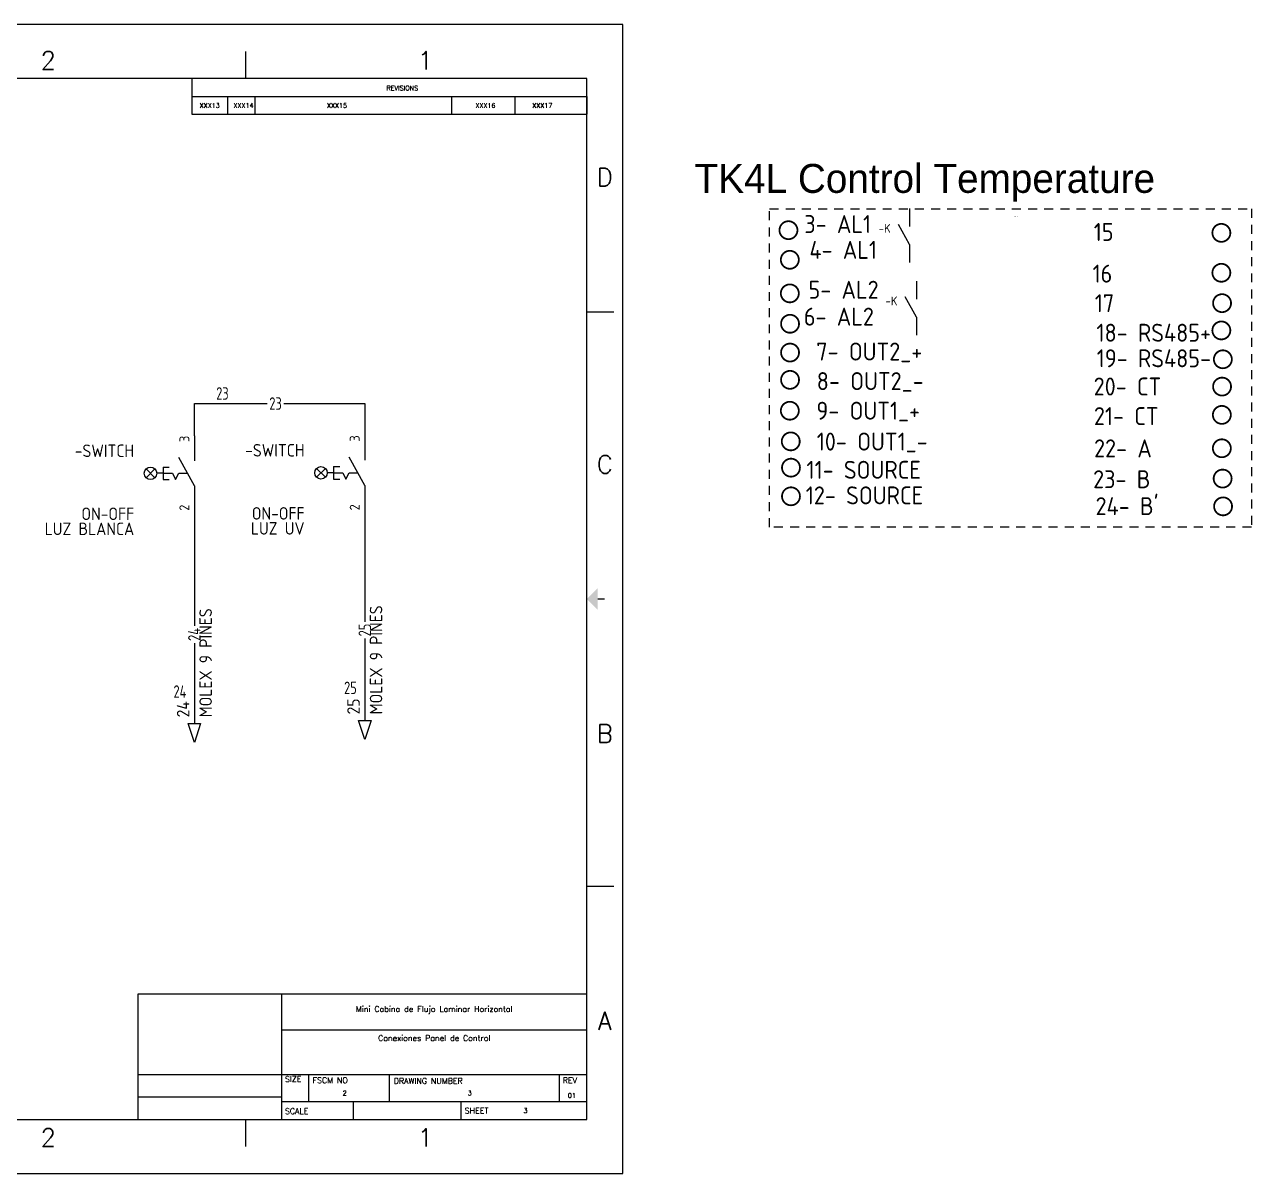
# Model space of a CAD drawing. Header units: inches. Extents: x 0 to 29.8, y 0 to 16.
# Drawn here: x 12.67 to 29.75, y 0 to 16 of the extents above; entities that cross this region are included whole.
import ezdxf
from ezdxf.enums import TextEntityAlignment as Align

# ---------------------------------------------------------------- set-up
doc = ezdxf.new("R2010")
doc.units = ezdxf.units.IN
doc.header["$MEASUREMENT"] = 0
doc.linetypes.add('HIDDEN2', pattern=[0.1875, 0.125, -0.0625])
for name, color, linetype in [('BLK_12_THHN', 7, 'Continuous'), ('DESC', 1, 'Continuous'), ('LOCBOX', 92, 'HIDDEN2'), ('MISC', 2, 'Continuous'), ('SYMS', 7, 'Continuous'), ('TAGS', 250, 'Continuous'), ('TB_LABELS', 1, 'Continuous'), ('Title Block', 7, 'Continuous'), ('Viewport', 7, 'Continuous'), ('WIRECOPY', 84, 'Continuous'), ('WIREFIXED', 170, 'Continuous'), ('WIREREF', 61, 'Continuous')]:
    doc.layers.add(name, color=color, linetype=linetype)
doc.layers.add('TERMS', color=7, linetype='Continuous', true_color=0x000000)
doc.styles.add('Anotativo', font='arial.ttf')
doc.styles.add('Roman', font='romans')
doc.styles.add('WD', font='romans.shx')
doc.styles.add('WD_IEC', font='isocp2.shx', dxfattribs={"width": 0.9, "height": 4})

# ---------------------------------------------------------------- blocks, each defined once
blk = doc.blocks.new('ANSI_border_C')
for p, q in [((20.5, 0.75), (20.5, 2.5)), ((14.25, 0.75), (20.5, 0.75))]:
    blk.add_line(p, q)
at = {"layer": 'Title Block'}
for p, q in [((0, 16), (0, 0)), ((21, 16), (0, 16)), ((21, 0), (21, 16)), ((5.25, 15.25), (5.25, 15.625)), ((15.75, 15.25), (15.75, 15.625)), ((0.5, 15.25), (0.5, 0.75)), ((20.5, 15.25), (0.5, 15.25)), ((15, 15.25), (15, 15)), ((20.5, 0.75), (20.5, 15.25)), ((15, 15), (20.5, 15)), ((0.125, 12), (0.5, 12)), ((20.5, 12), (20.875, 12)), ((0.125, 4), (0.5, 4)), ((20.5, 4), (20.875, 4)), ((0.5, 0.75), (20.5, 0.75)), ((5.25, 0.375), (5.25, 0.75)), ((15.75, 0.375), (15.75, 0.75)), ((0, 0), (21, 0))]:
    blk.add_line(p, q, dxfattribs=at)
at = {"layer": 'Title Block', "const_width": 0.02}
for points in [[(10.5, 15.5), (10.5, 15.4)], [(0.25, 8), (0.35, 8)], [(20.75, 8), (20.65, 8)], [(10.5, 0.5), (10.5, 0.6)]]:
    blk.add_lwpolyline(points, dxfattribs=at)
at = {"layer": 'Title Block'}
for points in [[(10.35, 15.4), (10.65, 15.4), (10.5, 15.25)], [(0.35, 7.85), (0.35, 8.15), (0.5, 8)], [(20.65, 7.85), (20.65, 8.15), (20.5, 8)], [(10.35, 0.6), (10.65, 0.6), (10.5, 0.75)]]:
    blk.add_solid(points, dxfattribs=at)
at = {"layer": 'Title Block', "style": 'Roman'}
for s, p in [('4', (2.75, 15.5)), ('3', (8, 15.5)), ('2', (13, 15.5)), ('1', (18.25, 15.5)), ('D', (0.25, 13.875)), ('D', (20.75, 13.875)), ('C', (0.25, 9.875)), ('C', (20.75, 9.875)), ('B', (0.25, 6.125)), ('B', (20.75, 6.125)), ('A', (0.25, 2.125)), ('A', (20.75, 2.125)), ('4', (2.75, 0.5)), ('3', (8, 0.5)), ('2', (13, 0.5)), ('1', (18.25, 0.5))]:
    blk.add_text(s, height=0.25, dxfattribs=at).set_placement(p, align=Align.MIDDLE_CENTER)
blk.add_text('REVISIONS', height=0.065, dxfattribs=at).set_placement((17.71, 15.083))
blk = doc.blocks.new('ANSI_REVblock_C')
blk.add_line((0, 0), (0, -0.25))
at = {"layer": 'Title Block'}
for p, q in [((-5.5, 0), (0, 0)), ((-5.5, 0), (-5.5, -0.25)), ((-5, -0.25), (-5, 0)), ((-4.62, -0.25), (-4.62, 0)), ((-1.88, -0.25), (-1.88, 0)), ((-1, -0.25), (-1, 0)), ((-5.5, -0.25), (0, -0.25))]:
    blk.add_line(p, q, dxfattribs=at)
at = {"style": 'WD'}
for tag, p in [('ZONE', (-5.391, -0.16)), ('REV', (-4.92, -0.16)), ('DESCRIPTION', (-3.618, -0.16)), ('DATE', (-1.552, -0.16)), ('APPROVED', (-0.759, -0.16))]:
    blk.add_attdef(tag, p, '', height=0.065, dxfattribs=at)
at = {"style": 'WD', "flags": 1}
blk.add_attdef('WD_TB', (-4.505, -0.154), '', height=0.03, dxfattribs=at)
blk = doc.blocks.new('ANSI_tblock_desc_C')
for p, q in [((0, 0), (0, 1.75)), ((-6.25, 0), (0, 0))]:
    blk.add_line(p, q)
at = {"layer": 'Title Block'}
for p, q in [((-6.25, 1.75), (0, 1.75)), ((-6.25, 0), (-6.25, 1.75)), ((-4.25, 0), (-4.25, 1.75)), ((-4.25, 1.25), (0, 1.25)), ((-6.25, 0.63), (0, 0.63)), ((-3.87, 0.25), (-3.87, 0.63)), ((-2.75, 0.25), (-2.75, 0.63)), ((-0.38, 0.25), (-0.38, 0.63)), ((-6.25, 0.315), (-4.25, 0.315)), ((-4.25, 0.25), (0, 0.25)), ((-3.25, 0), (-3.25, 0.25)), ((-1.75, 0), (-1.75, 0.25))]:
    blk.add_line(p, q, dxfattribs=at)
at = {"color": 0, "style": 'Roman', "flags": 8}
for tag, p in [('FNAME', (-20.636, 6.819)), ('REVDATE', (-20.636, 4.106)), ('USER', (-20.636, 1.477))]:
    blk.add_attdef(tag, p, '', height=0.15, rotation=90, dxfattribs=at)
at = {"style": 'WD'}
for tag, p in [('PROJDESC', (-2.125, 1.5)), ('TITLE1', (-2.125, 1.095)), ('TITLE2', (-2.125, 0.785))]:
    blk.add_attdef(tag, text='', height=0.08, dxfattribs=at).set_placement(p, align=Align.CENTER)
for tag, p in [('SIZE', (-4.162, 0.32)), ('FSCM_NO', (-3.4, 0.337)), ('DWG_NO', (-1.659, 0.337)), ('REV', (-0.265, 0.303)), ('SCALE', (-3.634, 0.069)), ('SHEET', (-0.883, 0.092))]:
    blk.add_attdef(tag, p, '', height=0.065, dxfattribs=at)
at = {"style": 'WD', "flags": 1}
blk.add_attdef('WD_TB', (-5.57, 0.177), '', height=0.086, dxfattribs=at)
at = {"layer": 'TB_LABELS', "style": 'WD'}
for s, p in [('SIZE', (-4.204, 0.604)), ('FSCM NO', (-3.819, 0.588)), ('DRAWING NUMBER', (-2.689, 0.579)), ('REV', (-0.336, 0.588)), ('SCALE', (-4.204, 0.158)), ('SHEET', (-1.701, 0.164))]:
    blk.add_text(s, height=0.08, dxfattribs=at).set_placement(p, align=Align.TOP_LEFT)
blk = doc.blocks.new('VPB11S76')
for p, q in [((0, 7.5), (0, 2.5)), ((0, -2.5), (-3.13, 3.13)), ((-9.63, -0.88), (-7.87, 0.88)), ((-7.87, -0.88), (-9.63, 0.88)), ((-6.25, 0), (-7.5, 0)), ((-6.25, 1.25), (-6.25, -1.25)), ((-6.25, 1.25), (-5, 1.25)), ((-6.25, 0), (-4.38, 0)), ((-4.38, 0), (-3.75, -1.25)), ((-3.75, -1.25), (-3.13, 0)), ((-3.13, 0), (-1.39, 0)), ((-6.25, -1.25), (-5, -1.25)), ((0, -2.5), (0, -7.5))]:
    blk.add_line(p, q)
blk.add_circle((-8.75, 0), 1.25)
at = {"style": 'WD_IEC'}
for tag, p in [('INST', (-12.03, 9.25)), ('LOC', (-12.03, 6.25)), ('TAG1', (-12.03, 3.25)), ('DESC1', (-12.03, -9.35)), ('DESC2', (-12.03, -12.35)), ('DESC3', (-12.03, -15.35))]:
    blk.add_attdef(tag, text='', height=2.5, dxfattribs=at).set_placement(p, align=Align.RIGHT)
at = {"style": 'WD_IEC', "flags": 1}
for tag, p, height in [('X2TERM01', (0, 7.5), 0.32), ('CONTACT', (0.5, 4.5), 1), ('COMMON', (1.75, 3.25), 1), ('X1LINK', (0, 0), 0.32), ('ASSYCODE', (1, -4), 1), ('FAMILY', (1, -5.5), 1), ('X8TERM02', (0, -7.5), 0.32), ('CATDESC', (1, -7), 1)]:
    blk.add_attdef(tag, p, '', height=height, dxfattribs=at)
at = {"style": 'WD_IEC'}
blk.add_attdef('TERM01', text='', height=2, rotation=90, dxfattribs=at).set_placement((-1, 7.5), align=Align.RIGHT)
at = {"style": 'WD_IEC', "flags": 9}
for tag, p in [('MFG', (-12.53, -0.25)), ('CAT', (-12.53, -2.75))]:
    blk.add_attdef(tag, text='', height=1.5, dxfattribs=at).set_placement(p, align=Align.RIGHT)
at = {"style": 'WD_IEC'}
blk.add_attdef('TERM02', (-1, -7.5), '', height=2, rotation=90, dxfattribs=at)
at = {"lineweight": 15, "style": 'WD_IEC'}
blk.add_attdef('XREF', text='', height=2.5, dxfattribs=at).set_placement((-12.03, -6.35), align=Align.RIGHT)
blk = doc.blocks.new('HT0_WGENERIC')
at = {"style": 'WD_IEC'}
for tag, p in [('X4_TINY_DOT_DONT_REMOVE', (-5, 0)), ('X1_TINY_DOT_DONT_REMOVE', (5, 0))]:
    blk.add_attdef(tag, p, '', height=0.002, dxfattribs=at)
at = {"style": 'WD_IEC', "flags": 1}
for tag, p in [('X4TERM01', (-5, 0)), ('X1TERM01', (5, 0))]:
    blk.add_attdef(tag, p, '', height=0.2, dxfattribs=at)
at = {"style": 'WD_IEC', "width": 0.8}
blk.add_attdef('WIRENO', text='', height=2.5, dxfattribs=at).set_placement((0, 0), align=Align.MIDDLE_CENTER)
blk = doc.blocks.new('WD_WNH')
at = {"linetype": 'Continuous', "style": 'WD_IEC', "width": 0.8}
blk.add_attdef('WIRENO', text='', height=2.5, dxfattribs=at).set_placement((0, 0.75), align=Align.CENTER)
at = {"style": 'WD_IEC', "flags": 1}
for tag, p in [('W08USER', (0, 0.375)), ('W04USER', (0, 0.875)), ('W05USER', (0, 0.75)), ('W09USER', (0, 0.25)), ('W03USER', (0, 1)), ('W06USER', (0, 0.625)), ('W07USER', (0, 0.5)), ('W02USER', (0, 1.125)), ('W01USER', (0, 1.25)), ('W10USER', (0, 0.125))]:
    blk.add_attdef(tag, text='', height=0.08, dxfattribs=at).set_placement(p, align=Align.CENTER)
blk = doc.blocks.new('VT0_WGENERIC')
at = {"style": 'WD_IEC'}
for tag, p in [('X1_TINY_DOT_DONT_REMOVE', (0, 5)), ('X4_TINY_DOT_DONT_REMOVE', (0, -5))]:
    blk.add_attdef(tag, p, '', height=0.002, rotation=90, dxfattribs=at)
at = {"style": 'WD_IEC', "flags": 1}
for tag, p in [('X2TERM01', (0, 5)), ('X8TERM01', (0, -5))]:
    blk.add_attdef(tag, p, '', height=0.2, dxfattribs=at)
at = {"style": 'WD_IEC', "width": 0.8}
blk.add_attdef('WIRENO', text='', height=2.5, rotation=90, dxfattribs=at).set_placement((0, 0), align=Align.MIDDLE_CENTER)
blk = doc.blocks.new('WD_WNV')
at = {"linetype": 'Continuous', "style": 'WD_IEC', "width": 0.8}
blk.add_attdef('WIRENO', text='', height=2.5, dxfattribs=at).set_placement((-1.6, 0), align=Align.MIDDLE_RIGHT)
at = {"style": 'WD_IEC', "flags": 1}
for tag, p in [('W08USER', (-1, 0.375)), ('W04USER', (-1, 0.875)), ('W05USER', (-1, 0.75)), ('W09USER', (-1, 0.25)), ('W03USER', (-1, 1)), ('W06USER', (-1, 0.625)), ('W07USER', (-1, 0.5)), ('W02USER', (-1, 1.125)), ('W01USER', (-1, 1.25)), ('W10USER', (-1, 0.125))]:
    blk.add_attdef(tag, text='', height=0.08, dxfattribs=at).set_placement(p, align=Align.CENTER)
blk = doc.blocks.new('HA1S4')
blk.add_lwpolyline([(0, -3.75), (-1.25, 0), (1.25, 0)], close=True)
at = {"style": 'WD_IEC', "flags": 8}
blk.add_attdef('WIRENO', (-1, 1.25), '', height=2.5, rotation=90, dxfattribs=at)
at = {"style": 'WD_IEC'}
blk.add_attdef('DESC1', text='', height=2.5, rotation=90, dxfattribs=at).set_placement((1, 1.25), align=Align.TOP_LEFT)
at = {"style": 'WD_IEC', "flags": 1}
blk.add_attdef('X2TERM01', (0, 0), '', height=0.32, dxfattribs=at)
blk.add_attdef('SIGCODE', text='', height=1, dxfattribs=at).set_placement((-2.5, -3.2), align=Align.RIGHT)
at = {"style": 'WD_IEC'}
blk.add_attdef('XREF', text='', height=2.5, rotation=90, dxfattribs=at).set_placement((0, -5), align=Align.MIDDLE_RIGHT)
blk = doc.blocks.new('VT0002_1-')
at = {"const_width": 0.25}
blk.add_lwpolyline([(0, 1.25, 1), (0, -1.25, 1)], format="xyb", close=True, dxfattribs=at)
at = {"style": 'WD_IEC'}
for tag, p in [('INST', (-2.38, 6.15)), ('LOC', (-2.38, 3.31)), ('DESC1', (-2.44, -6.98)), ('DESC2', (-2.44, -9.88)), ('DESC3', (-2.44, -12.79)), ('RATING1', (-2.61, -15.58))]:
    blk.add_attdef(tag, text='', height=2.5, dxfattribs=at).set_placement(p, align=Align.RIGHT)
blk.add_attdef('CNT', (1.2, 2.12), '', height=2.5, dxfattribs=at)
at = {"style": 'WD_IEC', "flags": 8}
for tag, height, p in [('TAGSTRIP', 2.5, (-2.25, 0.5)), ('TERM01', 2, (-2.25, -3.25))]:
    blk.add_attdef(tag, text='', height=height, dxfattribs=at).set_placement(p, align=Align.RIGHT)
at = {"style": 'WD_IEC', "flags": 1}
for tag, p, height in [('X2PIN01', (0, 2.25), 0.25), ('X2TERMDESC01', (0, 1.75), 0.4), ('X4PIN01', (-1.25, 1), 0.25), ('X4TERM01', (-1.25, 0), 0.25), ('X4TERMDESC01', (-1.25, 0.5), 0.4), ('STRIPSEQ', (0, 0), 0.025), ('X2TERM01', (0, 1.25), 0.25), ('X8PIN01', (0, -0.25), 0.25), ('X1PIN01', (1.25, 1), 0.25), ('X1TERM01', (1.25, 0), 0.25), ('X1TERMDESC01', (1.25, 0.5), 0.4), ('LINKTERM', (0, -0.04), 0.025), ('X8TERM01', (0, -1.25), 0.25), ('X8TERMDESC01', (0, -0.75), 0.4), ('ASSYCODE', (2.12, -4.36), 1), ('WDTYPE', (2.14, -2.87), 1), ('CATDESC', (2.12, -5.86), 1), ('MFG', (2.12, -7.86), 1.5), ('CAT', (2.12, -10.36), 1.5)]:
    blk.add_attdef(tag, p, '', height=height, dxfattribs=at)
blk = doc.blocks.new('VCR21')
for p, q in [((0, 7.5), (0, 2.5)), ((0, -2.5), (-3.12, 3.12)), ((0, -2.5), (0, -7.5))]:
    blk.add_line(p, q)
at = {"style": 'WD_IEC'}
for tag, p in [('INST', (-5.25, 6.75)), ('LOC', (-5.25, 3.75)), ('TAG2', (-5.25, 0.75)), ('XREF', (-5.25, -3.75)), ('DESC1', (-5.25, -6.75)), ('DESC3', (-5.25, -12.75)), ('DESC2', (-5.25, -9.75))]:
    blk.add_attdef(tag, text='', height=2.5, dxfattribs=at).set_placement(p, align=Align.RIGHT)
blk.add_attdef('TERM01', text='', height=2, rotation=90, dxfattribs=at).set_placement((-1, 7.5), align=Align.RIGHT)
at = {"style": 'WD_IEC', "flags": 1}
for tag, p, height in [('X2TERM01', (0, 7.5), 0.32), ('X4LINK', (-2.75, 0), 0.32), ('X1LINK', (-0.5, 0), 0.32), ('CONTACT', (4, -3.5), 1), ('FAMILY', (4, -5), 1), ('COMMON', (5.25, -4.75), 1), ('X8TERM02', (0, -7.5), 0.32)]:
    blk.add_attdef(tag, p, '', height=height, dxfattribs=at)
at = {"style": 'WD_IEC'}
blk.add_attdef('TERM02', (-1, -7.5), '', height=2, rotation=90, dxfattribs=at)

msp = doc.modelspace()

# ---------------------------------------------------------------- linework, layer by layer
at = {"layer": 'BLK_12_THHN'}
for p, q in [((15.034, 10.274), (15.034, 10.722)), ((15.034, 10.722), (16.049, 10.722)), ((16.281, 10.722), (17.407, 10.722)), ((17.407, 10.722), (17.407, 10.28)), ((15.034, 9.228), (15.034, 7.627)), ((17.407, 9.234), (17.407, 7.684)), ((15.034, 7.386), (15.034, 6.265)), ((17.407, 7.452), (17.407, 6.306))]:
    msp.add_line(p, q, dxfattribs=at)
at = {"layer": 'LOCBOX'}
msp.add_lwpolyline([(23.044, 13.435), (29.754, 13.435), (29.754, 9), (23.044, 9)], close=True, dxfattribs=at)

# ---------------------------------------------------------------- block references
msp.add_blockref('ANSI_REVblock_C', (20.5, 15)).add_auto_attribs({'ZONE': 'XXX13', 'REV': 'XXX14', 'DESCRIPTION': 'XXX15', 'DATE': 'XXX16', 'APPROVED': 'XXX17'})
ref = msp.add_blockref('ANSI_tblock_desc_C', (20.5, 0.75))
ref.add_attrib('PROJDESC', 'Mini Cabina de Flujo Laminar Horizontal', dxfattribs={"height": 0.08, "style": 'WD'}).set_placement((18.375, 2.25), align=Align.CENTER)
ref.add_attrib('TITLE1', 'Conexiones Panel de Control', dxfattribs={"height": 0.08, "style": 'WD'}).set_placement((18.375, 1.845), align=Align.CENTER)
ref.add_attrib('FSCM_NO', '2', (17.1, 1.087), dxfattribs={"height": 0.065, "style": 'WD'})
ref.add_attrib('DWG_NO', '3', (18.841, 1.087), dxfattribs={"height": 0.065, "style": 'WD'})
ref.add_attrib('REV', '01', (20.235, 1.053), dxfattribs={"height": 0.065, "style": 'WD'})
ref.add_attrib('SHEET', '3', (19.617, 0.843), dxfattribs={"height": 0.065, "style": 'WD'})
at = {"layer": 'SYMS'}
ref = msp.add_blockref('VT0002_1-', (23.307, 13.136), dxfattribs=dict(at, xscale=0.1, yscale=0.1, zscale=0.1))
ref.add_attrib('TAGSTRIP', '3- AL1', dxfattribs={"layer": 'TAGS', "height": 0.25, "style": 'WD_IEC', "flags": 8}).set_placement((24.458, 13.096), align=Align.RIGHT)
ref = msp.add_blockref('VCR21', (24.994, 13.061), dxfattribs=dict(at, xscale=0.05, yscale=0.05, zscale=0.05))
ref.add_attrib('TAG2', '-K', dxfattribs={"layer": 'TAGS', "height": 0.125, "style": 'WD_IEC'}).set_placement((24.731, 13.099), align=Align.RIGHT)
ref = msp.add_blockref('VT0002_1-', (29.335, 13.099), dxfattribs=dict(at, xscale=0.1, yscale=0.1, zscale=0.1))
ref.add_attrib('TAGSTRIP', '15', dxfattribs={"layer": 'TAGS', "height": 0.25, "style": 'WD_IEC', "flags": 8}).set_placement((27.834, 12.986), align=Align.RIGHT)
ref = msp.add_blockref('VT0002_1-', (23.326, 12.724), dxfattribs=dict(at, xscale=0.1, yscale=0.1, zscale=0.1))
ref.add_attrib('TAGSTRIP', '4- AL1', dxfattribs={"layer": 'TAGS', "height": 0.25, "style": 'WD_IEC', "flags": 8}).set_placement((24.54, 12.737), align=Align.RIGHT)
ref = msp.add_blockref('VT0002_1-', (29.335, 12.543), dxfattribs=dict(at, xscale=0.1, yscale=0.1, zscale=0.1))
ref.add_attrib('TAGSTRIP', '16', dxfattribs={"layer": 'TAGS', "height": 0.25, "style": 'WD_IEC', "flags": 8}).set_placement((27.817, 12.406), align=Align.RIGHT)
ref = msp.add_blockref('VT0002_1-', (23.326, 12.256), dxfattribs=dict(at, xscale=0.1, yscale=0.1, zscale=0.1))
ref.add_attrib('TAGSTRIP', '5- AL2', dxfattribs={"layer": 'TAGS', "height": 0.25, "style": 'WD_IEC', "flags": 8}).set_placement((24.563, 12.182), align=Align.RIGHT)
ref = msp.add_blockref('VCR21', (25.088, 12.051), dxfattribs=dict(at, xscale=0.05, yscale=0.05, zscale=0.05))
ref.add_attrib('TAG2', '-K', dxfattribs={"layer": 'TAGS', "height": 0.125, "style": 'WD_IEC'}).set_placement((24.825, 12.088), align=Align.RIGHT)
ref = msp.add_blockref('VT0002_1-', (29.345, 12.12), dxfattribs=dict(at, xscale=0.1, yscale=0.1, zscale=0.1))
ref.add_attrib('TAGSTRIP', '17', dxfattribs={"layer": 'TAGS', "height": 0.25, "style": 'WD_IEC', "flags": 8}).set_placement((27.842, 11.994), align=Align.RIGHT)
ref = msp.add_blockref('VT0002_1-', (23.329, 11.833), dxfattribs=dict(at, xscale=0.1, yscale=0.1, zscale=0.1))
ref.add_attrib('TAGSTRIP', '6- AL2', dxfattribs={"layer": 'TAGS', "height": 0.25, "style": 'WD_IEC', "flags": 8}).set_placement((24.497, 11.807), align=Align.RIGHT)
ref = msp.add_blockref('VT0002_1-', (29.335, 11.74), dxfattribs=dict(at, xscale=0.1, yscale=0.1, zscale=0.1))
ref.add_attrib('TAGSTRIP', '18- RS485+', dxfattribs={"layer": 'TAGS', "height": 0.25, "style": 'WD_IEC', "flags": 8}).set_placement((29.191, 11.583), align=Align.RIGHT)
ref = msp.add_blockref('VT0002_1-', (23.329, 11.432), dxfattribs=dict(at, xscale=0.1, yscale=0.1, zscale=0.1))
ref.add_attrib('TAGSTRIP', '7- OUT2_+', dxfattribs={"layer": 'TAGS', "height": 0.25, "style": 'WD_IEC', "flags": 8}).set_placement((25.17, 11.321), align=Align.RIGHT)
ref = msp.add_blockref('VT0002_1-', (29.356, 11.338), dxfattribs=dict(at, xscale=0.1, yscale=0.1, zscale=0.1))
ref.add_attrib('TAGSTRIP', '19- RS485-', dxfattribs={"layer": 'TAGS', "height": 0.25, "style": 'WD_IEC', "flags": 8}).set_placement((29.191, 11.227), align=Align.RIGHT)
ref = msp.add_blockref('VT0002_1-', (23.329, 11.052), dxfattribs=dict(at, xscale=0.1, yscale=0.1, zscale=0.1))
ref.add_attrib('TAGSTRIP', '8- OUT2_-', dxfattribs={"layer": 'TAGS', "height": 0.25, "style": 'WD_IEC', "flags": 8}).set_placement((25.189, 10.909), align=Align.RIGHT)
ref = msp.add_blockref('VT0002_1-', (29.345, 10.958), dxfattribs=dict(at, xscale=0.1, yscale=0.1, zscale=0.1))
ref.add_attrib('TAGSTRIP', '20- CT', dxfattribs={"layer": 'TAGS', "height": 0.25, "style": 'WD_IEC', "flags": 8}).set_placement((28.498, 10.834), align=Align.RIGHT)
ref = msp.add_blockref('HT0_WGENERIC', (16.165, 10.722), dxfattribs=dict(at, xscale=0.06970183156200896, yscale=0.06970183156200896, zscale=0.06970183156200896))
ref.add_attrib('X4_TINY_DOT_DONT_REMOVE', '.', (16.049, 10.722), dxfattribs={"layer": 'MISC', "height": 0.000139, "style": 'WD_IEC'})
ref.add_attrib('X1_TINY_DOT_DONT_REMOVE', '.', (16.281, 10.722), dxfattribs={"layer": 'MISC', "height": 0.000139, "style": 'WD_IEC'})
ref.add_attrib('WIRENO', '23', dxfattribs={"layer": 'WIRECOPY', "height": 0.1743, "style": 'WD_IEC', "width": 0.8}).set_placement((16.165, 10.722), align=Align.MIDDLE_CENTER)
ref = msp.add_blockref('VT0002_1-', (23.326, 10.622), dxfattribs=dict(at, xscale=0.1, yscale=0.1, zscale=0.1))
ref.add_attrib('TAGSTRIP', '9- OUT1_+', dxfattribs={"layer": 'TAGS', "height": 0.25, "style": 'WD_IEC', "flags": 8}).set_placement((25.139, 10.497), align=Align.RIGHT)
ref = msp.add_blockref('VT0002_1-', (29.342, 10.564), dxfattribs=dict(at, xscale=0.1, yscale=0.1, zscale=0.1))
ref.add_attrib('TAGSTRIP', '21- CT', dxfattribs={"layer": 'TAGS', "height": 0.25, "style": 'WD_IEC', "flags": 8}).set_placement((28.46, 10.422), align=Align.RIGHT)
ref = msp.add_blockref('VPB11S76', (15.034, 9.751), dxfattribs=dict(at, xscale=0.06970183156200896, yscale=0.06970183156200896, zscale=0.06970183156200896))
ref.add_attrib('TERM02', '2', (14.965, 9.228), dxfattribs={"layer": 'TERMS', "height": 0.139, "rotation": 90, "style": 'WD_IEC'})
ref.add_attrib('TERM01', '3', dxfattribs={"layer": 'TERMS', "height": 0.139, "rotation": 90, "style": 'WD_IEC'}).set_placement((14.965, 10.274), align=Align.RIGHT)
ref.add_attrib('DESC2', 'LUZ BLANCA', dxfattribs={"layer": 'DESC', "height": 0.1743, "style": 'WD_IEC'}).set_placement((14.196, 8.89), align=Align.RIGHT)
ref.add_attrib('DESC1', 'ON-OFF', dxfattribs={"layer": 'DESC', "height": 0.1743, "style": 'WD_IEC'}).set_placement((14.196, 9.099), align=Align.RIGHT)
ref.add_attrib('TAG1', '-SWITCH', dxfattribs={"layer": 'TAGS', "height": 0.1743, "style": 'WD_IEC'}).set_placement((14.196, 9.977), align=Align.RIGHT)
ref = msp.add_blockref('VPB11S76', (17.407, 9.757), dxfattribs=dict(at, xscale=0.06970183156200896, yscale=0.06970183156200896, zscale=0.06970183156200896))
ref.add_attrib('TERM02', '2', (17.337, 9.234), dxfattribs={"layer": 'TERMS', "height": 0.139, "rotation": 90, "style": 'WD_IEC'})
ref.add_attrib('TERM01', '3', dxfattribs={"layer": 'TERMS', "height": 0.139, "rotation": 90, "style": 'WD_IEC'}).set_placement((17.337, 10.28), align=Align.RIGHT)
ref.add_attrib('DESC2', 'LUZ UV', dxfattribs={"layer": 'DESC', "height": 0.1743, "style": 'WD_IEC'}).set_placement((16.569, 8.896), align=Align.RIGHT)
ref.add_attrib('DESC1', 'ON-OFF', dxfattribs={"layer": 'DESC', "height": 0.1743, "style": 'WD_IEC'}).set_placement((16.569, 9.105), align=Align.RIGHT)
ref.add_attrib('TAG1', '-SWITCH', dxfattribs={"layer": 'TAGS', "height": 0.1743, "style": 'WD_IEC'}).set_placement((16.569, 9.984), align=Align.RIGHT)
ref = msp.add_blockref('VT0002_1-', (23.339, 10.195), dxfattribs=dict(at, xscale=0.1, yscale=0.1, zscale=0.1))
ref.add_attrib('TAGSTRIP', '10- OUT1_-', dxfattribs={"layer": 'TAGS', "height": 0.25, "style": 'WD_IEC', "flags": 8}).set_placement((25.245, 10.067), align=Align.RIGHT)
ref = msp.add_blockref('VT0002_1-', (29.342, 10.099), dxfattribs=dict(at, xscale=0.1, yscale=0.1, zscale=0.1))
ref.add_attrib('TAGSTRIP', '22- A', dxfattribs={"layer": 'TAGS', "height": 0.25, "style": 'WD_IEC', "flags": 8}).set_placement((28.367, 9.973), align=Align.RIGHT)
ref = msp.add_blockref('VT0002_1-', (23.342, 9.829), dxfattribs=dict(at, xscale=0.1, yscale=0.1, zscale=0.1))
ref.add_attrib('TAGSTRIP', '11- SOURCE', dxfattribs={"layer": 'TAGS', "height": 0.25, "style": 'WD_IEC', "flags": 8}).set_placement((25.151, 9.674), align=Align.RIGHT)
ref = msp.add_blockref('VT0002_1-', (29.353, 9.677), dxfattribs=dict(at, xscale=0.1, yscale=0.1, zscale=0.1))
ref.add_attrib('TAGSTRIP', '23- B', dxfattribs={"layer": 'TAGS', "height": 0.25, "style": 'WD_IEC', "flags": 8}).set_placement((28.348, 9.543), align=Align.RIGHT)
ref = msp.add_blockref('VT0002_1-', (23.342, 9.43), dxfattribs=dict(at, xscale=0.1, yscale=0.1, zscale=0.1))
ref.add_attrib('TAGSTRIP', '12- SOURCE', dxfattribs={"layer": 'TAGS', "height": 0.25, "style": 'WD_IEC', "flags": 8}).set_placement((25.182, 9.318), align=Align.RIGHT)
ref = msp.add_blockref('VT0002_1-', (29.359, 9.29), dxfattribs=dict(at, xscale=0.1, yscale=0.1, zscale=0.1))
ref.add_attrib('TAGSTRIP', "24- B'", dxfattribs={"layer": 'TAGS', "height": 0.25, "style": 'WD_IEC', "flags": 8}).set_placement((28.46, 9.168), align=Align.RIGHT)
ref = msp.add_blockref('HA1S4', (17.407, 6.306), dxfattribs=dict(at, xscale=0.06970183156200896, yscale=0.06970183156200896, zscale=0.06970183156200896))
ref.add_attrib('DESC1', 'MOLEX 9 PINES', dxfattribs={"layer": 'DESC', "height": 0.17425, "rotation": 90, "style": 'WD_IEC'}).set_placement((17.477, 6.393), align=Align.TOP_LEFT)
ref.add_attrib('WIRENO', '25', (17.337, 6.393), dxfattribs={"layer": 'WIREREF', "height": 0.1743, "rotation": 90, "style": 'WD_IEC', "flags": 8})
ref = msp.add_blockref('HA1S4', (15.034, 6.265), dxfattribs=dict(at, xscale=0.06970183156200896, yscale=0.06970183156200896, zscale=0.06970183156200896))
ref.add_attrib('DESC1', 'MOLEX 9 PINES', dxfattribs={"layer": 'DESC', "height": 0.17425, "rotation": 90, "style": 'WD_IEC'}).set_placement((15.104, 6.352), align=Align.TOP_LEFT)
ref.add_attrib('WIRENO', '24', (14.965, 6.352), dxfattribs={"layer": 'WIREREF', "height": 0.1743, "rotation": 90, "style": 'WD_IEC', "flags": 8})
ref = msp.add_blockref('VT0_WGENERIC', (15.034, 7.506), dxfattribs=dict(at, xscale=0.06970183156200896, yscale=0.06970183156200896, zscale=0.06970183156200896))
ref.add_attrib('X4_TINY_DOT_DONT_REMOVE', '.', (15.034, 7.386), dxfattribs={"layer": 'MISC', "height": 0.000139, "rotation": 90, "style": 'WD_IEC'})
ref.add_attrib('X1_TINY_DOT_DONT_REMOVE', '.', (15.034, 7.627), dxfattribs={"layer": 'MISC', "height": 0.000139, "rotation": 90, "style": 'WD_IEC'})
ref.add_attrib('WIRENO', '24', dxfattribs={"layer": 'WIRECOPY', "height": 0.1743, "rotation": 90, "style": 'WD_IEC', "width": 0.8}).set_placement((15.034, 7.506), align=Align.MIDDLE_CENTER)
ref = msp.add_blockref('VT0_WGENERIC', (17.407, 7.568), dxfattribs=dict(at, xscale=0.06970183156200896, yscale=0.06970183156200896, zscale=0.06970183156200896))
ref.add_attrib('X4_TINY_DOT_DONT_REMOVE', '.', (17.407, 7.452), dxfattribs={"layer": 'MISC', "height": 0.000139, "rotation": 90, "style": 'WD_IEC'})
ref.add_attrib('X1_TINY_DOT_DONT_REMOVE', '.', (17.407, 7.684), dxfattribs={"layer": 'MISC', "height": 0.000139, "rotation": 90, "style": 'WD_IEC'})
ref.add_attrib('WIRENO', '25', dxfattribs={"layer": 'WIRECOPY', "height": 0.1743, "rotation": 90, "style": 'WD_IEC', "width": 0.8}).set_placement((17.407, 7.568), align=Align.MIDDLE_CENTER)
at = {"layer": 'Viewport'}
msp.add_blockref('ANSI_border_C', (0, 0), dxfattribs=at)
at = {"layer": 'WIREFIXED'}
ref = msp.add_blockref('WD_WNH', (15.425, 10.722), dxfattribs=dict(at, xscale=0.06970183156200896, yscale=0.06970183156200896, zscale=0.06970183156200896))
ref.add_attrib('WIRENOF', '23', dxfattribs={"linetype": 'Continuous', "height": 0.1743, "style": 'WD_IEC', "width": 0.8}).set_placement((15.425, 10.775), align=Align.CENTER)
ref = msp.add_blockref('WD_WNV', (17.407, 6.763), dxfattribs=dict(at, xscale=0.06970183156200896, yscale=0.06970183156200896, zscale=0.06970183156200896))
ref.add_attrib('WIRENOF', '25', dxfattribs={"linetype": 'Continuous', "height": 0.1743, "style": 'WD_IEC', "width": 0.8}).set_placement((17.296, 6.763), align=Align.MIDDLE_RIGHT)
ref = msp.add_blockref('WD_WNV', (15.034, 6.711), dxfattribs=dict(at, xscale=0.06970183156200896, yscale=0.06970183156200896, zscale=0.06970183156200896))
ref.add_attrib('WIRENOF', '24', dxfattribs={"linetype": 'Continuous', "height": 0.1743, "style": 'WD_IEC', "width": 0.8}).set_placement((14.923, 6.711), align=Align.MIDDLE_RIGHT)

# ---------------------------------------------------------------- texts
at = {"layer": 'BLK_12_THHN', "color": 7, "insert": (22, 13.534), "char_height": 0.40311, "attachment_point": 7}
msp.add_mtext('TK4L Control Temperature', dxfattribs=at)
at = {"layer": 'LOCBOX', "style": 'Anotativo'}
msp.add_text('TC4S TC', height=0.01, dxfattribs=at).set_placement((26.48, 13.321), align=Align.BOTTOM_CENTER)

doc.saveas('drawing.dxf')
